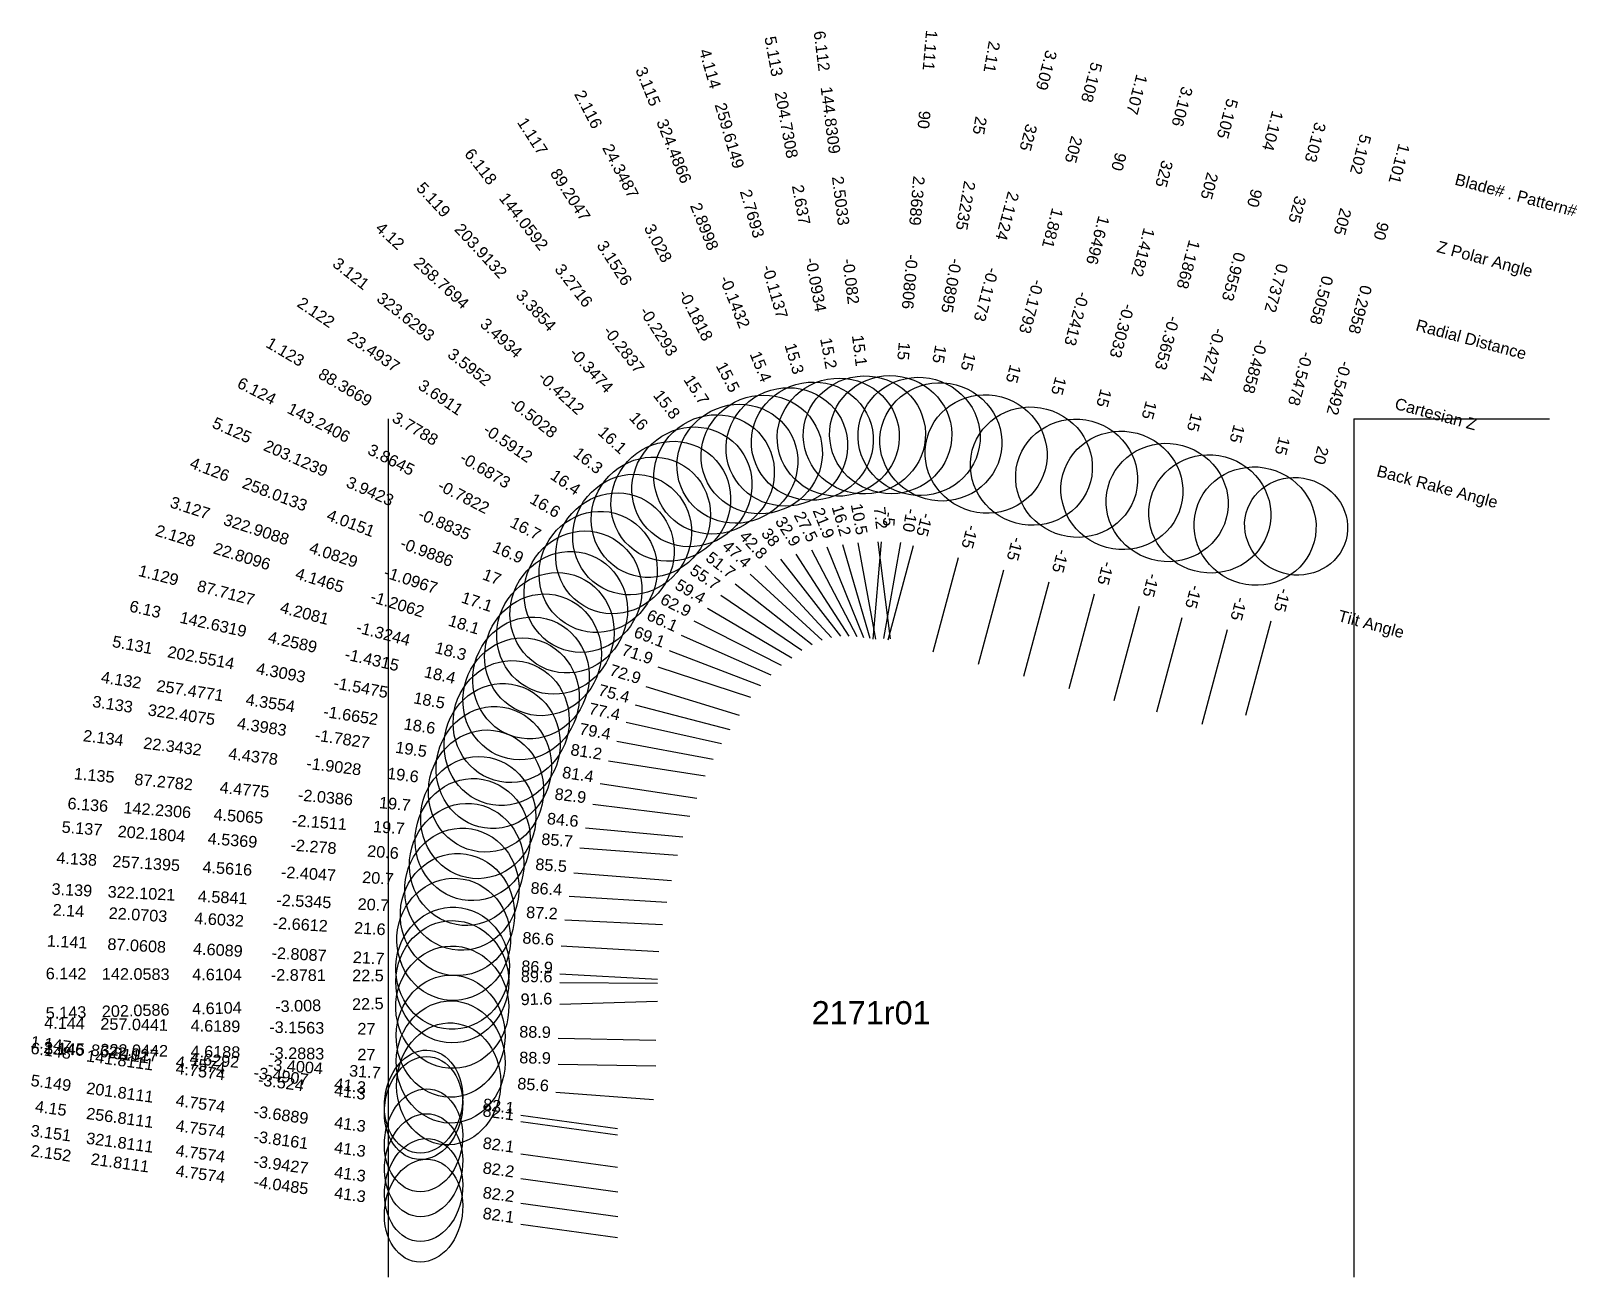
# Model space of a CAD drawing. Header units: inches. Extents: x -6.76 to 1.14, y -4.39 to 1.98.
import ezdxf
from ezdxf.enums import TextEntityAlignment as Align

# ---------------------------------------------------------------- set-up
doc = ezdxf.new("R2010")
doc.units = ezdxf.units.IN
doc.header["$MEASUREMENT"] = 0
for name, color, linetype, true_color in [('Blade_1', 30, 'Continuous', 0xff7f00), ('Blade_2', 7, 'Continuous', 0xcccc00), ('Blade_3', 7, 'Continuous', 0x00cc00), ('Blade_4', 7, 'Continuous', 0x00cccc), ('Blade_5', 7, 'Continuous', 0x0066cc), ('Blade_6', 190, 'Continuous', 0x7f00ff)]:
    doc.layers.add(name, color=color, linetype=linetype, true_color=true_color)
doc.styles.get("Standard").update_dxf_attribs({"font": 'arial.ttf'})

msp = doc.modelspace()

# ---------------------------------------------------------------- linework, layer by layer
for p, q in [((-4.9375, 0), (-4.9375, -4.3881)), ((0, 0), (1, 0)), ((0, 0), (0, -4.3881))]:
    msp.add_line(p, q)
at = {"layer": 'Blade_1'}
for p, q in [((-2.4168, -0.6285), (-2.4604, -1.1266)), ((-2.854, -0.6912), (-2.5826, -1.1111)), ((-1.792, -0.7726), (-1.9214, -1.2555)), ((-3.3053, -0.9672), (-2.8749, -1.2216)), ((-1.0977, -0.9587), (-1.2271, -1.4416)), ((-0.4257, -1.0341), (-0.5551, -1.5171)), ((-3.6758, -1.4627), (-3.1918, -1.5884)), ((-3.93, -2.0906), (-3.4322, -2.1378)), ((-4.0597, -2.8381), (-3.5604, -2.8648)), ((-4.2602, -3.5596), (-3.7649, -3.6282))]:
    msp.add_line(p, q, dxfattribs=at)
for centre, major_axis, ratio in [((-2.3689, -0.0806), (0.3113, -0.0272), 0.965926), ((-3.1526, -0.2293), (0.2624, 0.1696), 0.962886), ((-1.6496, -0.2413), (0.3019, -0.0809), 0.965926), ((-0.9553, -0.4274), (0.3019, -0.0809), 0.965926), ((-0.2958, -0.5492), (0.2555, -0.0685), 0.939693), ((-3.7788, -0.6873), (0.159, 0.269), 0.958446), ((-4.2081, -1.3244), (0.0786, 0.3025), 0.949653), ((-4.4775, -2.0386), (0.0295, 0.3111), 0.941683), ((-4.6089, -2.8087), (0.0167, 0.3121), 0.92945), ((-4.7574, -3.4907), (0.0363, 0.262), 0.751466)]:
    msp.add_ellipse(centre, major_axis=major_axis, ratio=ratio, dxfattribs=at)
at = {"layer": 'Blade_2'}
for p, q in [((-2.319, -0.6311), (-2.4058, -1.1235)), ((-2.7738, -0.6695), (-2.5426, -1.1129)), ((-3.2365, -0.9008), (-2.8232, -1.1822)), ((-3.6208, -1.3678), (-3.1428, -1.5146)), ((-3.892, -1.9703), (-3.3958, -2.0317)), ((-4.0542, -2.694), (-3.5551, -2.7238)), ((-4.0808, -3.4423), (-3.5823, -3.4804)), ((-4.2602, -4.1174), (-3.7649, -4.186))]:
    msp.add_line(p, q, dxfattribs=at)
for centre, major_axis, ratio in [((-2.2235, -0.0895), (0.3078, -0.0543), 0.965926), ((-3.028, -0.1818), (0.2771, 0.1445), 0.963535), ((-3.6911, -0.5912), (0.1759, 0.2583), 0.959186), ((-4.1465, -1.2062), (0.0918, 0.2987), 0.950307), ((-4.4378, -1.9028), (0.0384, 0.3101), 0.942159), ((-4.6032, -2.6612), (0.0186, 0.3119), 0.929521), ((-4.6292, -3.4004), (0.0238, 0.3116), 0.851073), ((-4.7574, -4.0485), (0.0363, 0.262), 0.751466)]:
    msp.add_ellipse(centre, major_axis=major_axis, ratio=ratio, dxfattribs=at)
at = {"layer": 'Blade_3'}
for p, q in [((-2.6946, -0.6535), (-2.5081, -1.1174)), ((-2.2548, -0.6486), (-2.3842, -1.1315)), ((-3.1633, -0.8433), (-2.7706, -1.1529)), ((-1.5606, -0.8346), (-1.69, -1.3175)), ((-0.8796, -1.0171), (-1.009, -1.5)), ((-3.5602, -1.2677), (-3.0849, -1.4231)), ((-3.8545, -1.8647), (-3.3601, -1.9393)), ((-4.0348, -2.5614), (-3.5354, -2.5859)), ((-4.0689, -3.2986), (-3.569, -3.308)), ((-4.2601, -4.0109), (-3.7647, -4.0789))]:
    msp.add_line(p, q, dxfattribs=at)
for centre, major_axis, ratio in [((-2.8998, -0.1432), (0.2899, 0.1166), 0.964121), ((-2.1124, -0.1173), (0.3019, -0.0809), 0.965926), ((-1.4182, -0.3033), (0.3019, -0.0809), 0.965926), ((-3.5952, -0.5028), (0.1935, 0.2454), 0.959952), ((-0.7372, -0.4858), (0.3019, -0.0809), 0.965926), ((-4.0829, -1.0967), (0.0971, 0.297), 0.955577), ((-4.3983, -1.7827), (0.0466, 0.309), 0.942624), ((-4.5841, -2.5345), (0.0153, 0.3121), 0.935207), ((-4.6188, -3.2883), (0.0059, 0.3124), 0.890786), ((-4.7574, -3.9427), (0.0359, 0.262), 0.751333)]:
    msp.add_ellipse(centre, major_axis=major_axis, ratio=ratio, dxfattribs=at)
at = {"layer": 'Blade_4'}
for p, q in [((-2.6157, -0.6418), (-2.4761, -1.1219)), ((-3.0882, -0.7931), (-2.7199, -1.1313)), ((-3.5011, -1.1844), (-3.0339, -1.3624)), ((-3.8118, -1.7491), (-3.3177, -1.8253)), ((-4.0127, -2.4396), (-3.5137, -2.4713)), ((-4.069, -3.1666), (-3.5691, -3.176)), ((-4.2601, -3.8843), (-3.7647, -3.9523))]:
    msp.add_line(p, q, dxfattribs=at)
for centre, major_axis, ratio in [((-2.7693, -0.1137), (0.3001, 0.0873), 0.964633), ((-3.4934, -0.4212), (0.2113, 0.2302), 0.960715), ((-4.0151, -0.9886), (0.1112, 0.292), 0.956257), ((-4.3554, -1.6652), (0.0476, 0.3088), 0.948009), ((-4.5616, -2.4047), (0.0198, 0.3119), 0.935487), ((-4.6189, -3.1563), (0.0059, 0.3124), 0.890785), ((-4.7574, -3.8161), (0.0359, 0.262), 0.751333)]:
    msp.add_ellipse(centre, major_axis=major_axis, ratio=ratio, dxfattribs=at)
at = {"layer": 'Blade_5'}
for p, q in [((-2.5371, -0.6342), (-2.4462, -1.1259)), ((-2.0234, -0.7106), (-2.1528, -1.1935)), ((-3.0115, -0.7507), (-2.6715, -1.1174)), ((-1.3292, -0.8966), (-1.4586, -1.3795)), ((-3.4394, -1.1061), (-2.9821, -1.3084)), ((-0.6482, -1.0791), (-0.7776, -1.562)), ((-3.7687, -1.6486), (-3.2772, -1.7405)), ((-3.9886, -2.3211), (-3.4901, -2.3603)), ((-4.0606, -2.9922), (-3.5608, -2.9778)), ((-4.2602, -3.7578), (-3.7649, -3.8264))]:
    msp.add_line(p, q, dxfattribs=at)
for centre, major_axis, ratio in [((-2.637, -0.0934), (0.3073, 0.0568), 0.965065), ((-1.881, -0.1793), (0.3019, -0.0809), 0.965926), ((-3.3854, -0.3474), (0.2292, 0.2125), 0.961466), ((-1.1868, -0.3653), (0.3019, -0.0809), 0.965926), ((-0.5058, -0.5478), (0.3019, -0.0809), 0.965926), ((-3.9423, -0.8835), (0.1265, 0.2858), 0.956961), ((-4.3093, -1.5475), (0.0574, 0.3072), 0.948536), ((-4.5369, -2.278), (0.0245, 0.3115), 0.935793), ((-4.6104, -3.008), (-0.009, 0.3124), 0.923704), ((-4.7574, -3.6889), (0.0363, 0.262), 0.751466)]:
    msp.add_ellipse(centre, major_axis=major_axis, ratio=ratio, dxfattribs=at)
at = {"layer": 'Blade_6'}
for p, q in [((-2.4346, -0.6277), (-2.372, -1.1238)), ((-2.9329, -0.7171), (-2.625, -1.111)), ((-3.3748, -1.0325), (-2.9295, -1.26)), ((-3.7221, -1.5512), (-3.2341, -1.66)), ((-3.9581, -2.1925), (-3.4595, -2.2301)), ((-4.0604, -2.8815), (-3.5604, -2.8845)), ((-4.2602, -3.5929), (-3.7649, -3.6615))]:
    msp.add_line(p, q, dxfattribs=at)
for centre, major_axis, ratio in [((-2.5033, -0.082), (0.31, 0.0391), 0.965413), ((-3.2716, -0.2837), (0.2462, 0.1924), 0.962195), ((-3.8645, -0.7822), (0.1422, 0.2783), 0.957684), ((-4.2589, -1.4315), (0.068, 0.305), 0.949097), ((-4.5065, -2.1511), (0.0235, 0.3116), 0.941332), ((-4.6104, -2.8781), (0.0019, 0.3125), 0.923704), ((-4.7574, -3.524), (0.0363, 0.262), 0.751466)]:
    msp.add_ellipse(centre, major_axis=major_axis, ratio=ratio, dxfattribs=at)

# ---------------------------------------------------------------- texts
for s, height, p in [('Blade# . Pattern#', 0.059375, (0.5188, 1.2275)), ('Z Polar Angle', 0.059375, (0.4266, 0.8834)), ('Radial Distance', 0.059375, (0.319, 0.4819)), ('Cartesian Z', 0.059375, (0.2115, 0.0805)), ('Back Rake Angle', 0.059375, (0.1192, -0.2636)), ('Tilt Angle', 0.05937, (-0.0791, -1.004))]:
    msp.add_text(s, height=height, rotation=345).set_placement(p, align=Align.MIDDLE_LEFT)
msp.add_text('2171r01', height=0.11875).set_placement((-2.4688, -3.0364), align=Align.MIDDLE_CENTER)
at = {"layer": 'Blade_1'}
for s, rotation, p in [('1.111', 265, (-2.1968, 1.8869)), ('1.107', 255, (-1.1384, 1.6664)), ('1.117', 302.87916, (-4.2248, 1.4293)), ('90', 265, (-2.2278, 1.532)), ('1.104', 255, (-0.4441, 1.4803)), ('90', 255, (-1.2306, 1.3223)), ('1.101', 255, (0.2029, 1.3121)), ('89.2047', 302.87916, (-4.0314, 1.1302)), ('2.3689', 265, (-2.264, 1.1179)), ('90', 255, (-0.5363, 1.1362)), ('1.6496', 255, (-1.3382, 0.9208)), ('90', 255, (0.1107, 0.968)), ('3.1526', 302.87916, (-3.8057, 0.7811)), ('-0.0806', 265, (-2.3003, 0.7039)), ('0.9553', 255, (-0.6439, 0.7347)), ('-0.2413', 255, (-1.4458, 0.5194)), ('0.2958', 255, (0.0032, 0.5666)), ('-0.2293', 302.87916, (-3.5801, 0.4321)), ('1.123', 329.41089, (-5.479, 0.3177)), ('-0.4274', 255, (-0.7515, 0.3333)), ('15', 265, (-2.3313, 0.349)), ('88.3669', 329.41089, (-5.1723, 0.1364)), ('-0.5492', 255, (-0.1044, 0.1651)), ('15.7', 302.87916, (-3.3867, 0.1329)), ('15', 255, (-1.538, 0.1753)), ('3.7788', 329.41089, (-4.8145, -0.0751)), ('15', 255, (-0.8437, -0.0108)), ('20', 255, (-0.1966, -0.179)), ('-0.6873', 329.41089, (-4.4567, -0.2866)), ('16.6', 329.41089, (-4.15, -0.4678)), ('32.9', 302.87916, (-2.9185, -0.5915)), ('-5', 265, (-2.4065, -0.5102)), ('-15', 255, (-1.7612, -0.6579)), ('1.129', 345.44008, (-6.1197, -0.8279)), ('87.7127', 345.44008, (-5.7749, -0.9175)), ('59.4', 329.41089, (-3.4076, -0.9068)), ('-15', 255, (-1.0669, -0.844)), ('4.2081', 345.44008, (-5.3726, -1.0219)), ('-15', 255, (-0.395, -0.9194)), ('-1.3244', 345.44008, (-4.9703, -1.1264)), ('18.3', 345.44008, (-4.6255, -1.216)), ('75.4', 345.44008, (-3.7907, -1.4328)), ('1.135', 354.57652, (-6.4437, -1.8519)), ('87.2782', 354.57652, (-6.089, -1.8856)), ('4.4775', 354.57652, (-5.6753, -1.9249)), ('-2.0386', 354.57652, (-5.2615, -1.9642)), ('19.7', 354.57652, (-4.9068, -1.9978)), ('84.6', 354.57652, (-4.0482, -2.0794)), ('1.141', 356.93904, (-6.5811, -2.7032)), ('87.0608', 356.93904, (-6.2254, -2.7223)), ('4.6089', 356.93904, (-5.8103, -2.7445)), ('-2.8087', 356.93904, (-5.3953, -2.7667)), ('21.7', 356.93904, (-5.0395, -2.7857)), ('86.9', 356.93904, (-4.1783, -2.8317)), ('1.147', 352.1148, (-6.6662, -3.2263)), ('86.8111', 352.1148, (-6.3133, -3.2752)), ('4.7574', 352.1148, (-5.9016, -3.3322)), ('-3.4907', 352.1148, (-5.4899, -3.3893)), ('41.3', 352.1148, (-5.137, -3.4381)), ('82.1', 352.1148, (-4.3778, -3.5433))]:
    msp.add_text(s, height=0.05937, rotation=rotation, dxfattribs=at).set_placement(p, align=Align.CENTER)
at = {"layer": 'Blade_2'}
for s, rotation, p in [('2.11', 260, (-1.8806, 1.8555)), ('2.116', 297.53437, (-3.941, 1.5695)), ('25', 260, (-1.9424, 1.5047)), ('24.3487', 297.53437, (-3.7763, 1.2536)), ('2.2235', 260, (-2.0146, 1.0953)), ('3.028', 297.53437, (-3.5842, 0.8851)), ('-0.0895', 260, (-2.0868, 0.686)), ('-0.1818', 297.53437, (-3.3921, 0.5165)), ('2.122', 325.74648, (-5.3236, 0.5204)), ('23.4937', 325.74648, (-5.0291, 0.3199)), ('15', 260, (-2.1486, 0.3352)), ('15.5', 297.53437, (-3.2274, 0.2006)), ('3.6911', 325.74648, (-4.6856, 0.086)), ('-0.5912', 325.74648, (-4.342, -0.148)), ('16.4', 325.74648, (-4.0476, -0.3485)), ('27.5', 297.53437, (-2.8287, -0.5642)), ('-10', 260, (-2.2984, -0.5142)), ('2.128', 342.91859, (-6.0344, -0.6261)), ('22.8096', 342.91859, (-5.6939, -0.7307)), ('4.1465', 342.91859, (-5.2966, -0.8528)), ('55.7', 325.74648, (-3.3347, -0.8339)), ('-1.2062', 342.91859, (-4.8993, -0.9749)), ('18.1', 342.91859, (-4.5587, -1.0795)), ('72.9', 342.91859, (-3.7343, -1.3329)), ('2.134', 352.9493, (-6.3979, -1.6604)), ('22.3432', 352.9493, (-6.0443, -1.7041)), ('4.4378', 352.9493, (-5.6318, -1.7551)), ('-1.9028', 352.9493, (-5.2194, -1.8061)), ('19.6', 352.9493, (-4.8658, -1.8499)), ('82.9', 352.9493, (-4.0098, -1.9557)), ('2.14', 356.58256, (-6.5747, -2.5435)), ('22.0703', 356.58256, (-6.2191, -2.5647)), ('4.6032', 356.58256, (-5.8042, -2.5895)), ('-2.6612', 356.58256, (-5.3893, -2.6143)), ('21.6', 356.58256, (-5.0337, -2.6355)), ('86.6', 356.58256, (-4.1727, -2.6869)), ('2.146', 355.63341, (-6.5985, -3.25)), ('22.027', 355.63341, (-6.2433, -3.2772)), ('4.6292', 355.63341, (-5.8288, -3.3088)), ('-3.4004', 355.63341, (-5.4144, -3.3405)), ('31.7', 355.63341, (-5.0592, -3.3676)), ('85.6', 355.63341, (-4.1992, -3.4332)), ('2.152', 352.11484, (-6.6662, -3.7842)), ('21.8111', 352.11484, (-6.3133, -3.833)), ('4.7574', 352.11484, (-5.9016, -3.89)), ('-4.0485', 352.11484, (-5.4899, -3.9471)), ('41.3', 352.11484, (-5.137, -3.9959)), ('82.1', 352.11484, (-4.3778, -4.1011))]:
    msp.add_text(s, height=0.05937, rotation=rotation, dxfattribs=at).set_placement(p, align=Align.CENTER)
at = {"layer": 'Blade_3'}
for s, rotation, p in [('3.109', 255, (-1.6012, 1.7904)), ('3.115', 291.90691, (-3.6367, 1.6892)), ('3.106', 255, (-0.907, 1.6044)), ('324.4866', 291.90691, (-3.5038, 1.3587)), ('325', 255, (-1.6934, 1.4463)), ('3.103', 255, (-0.226, 1.4219)), ('325', 255, (-0.9992, 1.2603)), ('2.1124', 255, (-1.801, 1.0448)), ('325', 255, (-0.3182, 1.0778)), ('2.8998', 291.90691, (-3.3487, 0.973)), ('1.4182', 255, (-1.1068, 0.8588)), ('3.121', 321.74972, (-5.1462, 0.7199)), ('0.7372', 255, (-0.4258, 0.6763)), ('-0.1432', 291.90691, (-3.1936, 0.5874)), ('-0.1173', 255, (-1.9086, 0.6434)), ('323.6293', 321.74972, (-4.8664, 0.4994)), ('-0.3033', 255, (-1.2144, 0.4574)), ('-0.4858', 255, (-0.5334, 0.2749)), ('3.5952', 321.74972, (-4.54, 0.2421)), ('15.4', 291.90691, (-3.0607, 0.2569)), ('15', 255, (-2.0008, 0.2993)), ('-0.5028', 321.74972, (-4.2136, -0.0153)), ('15', 255, (-1.3066, 0.1133)), ('15', 255, (-0.6256, -0.0692)), ('16.3', 321.74972, (-3.9339, -0.2358)), ('3.127', 341.89019, (-5.9601, -0.4828)), ('21.9', 291.90691, (-2.7389, -0.5433)), ('322.9088', 341.89019, (-5.6215, -0.5935)), ('-15', 255, (-2.224, -0.5339)), ('4.0829', 341.89019, (-5.2264, -0.7227)), ('51.7', 321.74972, (-3.2565, -0.7698)), ('-15', 255, (-1.5298, -0.7199)), ('-1.0967', 341.89019, (-4.8314, -0.8519)), ('-15', 255, (-0.8488, -0.9024)), ('17.1', 341.89019, (-4.4928, -0.9627)), ('71.9', 341.89019, (-3.673, -1.2308)), ('3.133', 351.42105, (-6.3512, -1.4881)), ('322.4075', 351.42105, (-5.999, -1.5412)), ('4.3983', 351.42105, (-5.588, -1.6032)), ('-1.7827', 351.42105, (-5.177, -1.6652)), ('19.5', 351.42105, (-4.8247, -1.7184)), ('81.4', 351.42105, (-3.9719, -1.847)), ('3.139', 357.19247, (-6.5567, -2.4378)), ('322.1021', 357.19247, (-6.2009, -2.4552)), ('4.5841', 357.19247, (-5.7858, -2.4756)), ('-2.5345', 357.19247, (-5.3707, -2.4959)), ('20.7', 357.19247, (-5.0148, -2.5134)), ('87.2', 357.19247, (-4.1534, -2.5556)), ('3.145', 358.92434, (-6.5935, -3.2512)), ('322.0442', 358.92434, (-6.2373, -3.2579)), ('4.6188', 358.92434, (-5.8217, -3.2657)), ('-3.2883', 358.92434, (-5.4062, -3.2735)), ('27', 358.92434, (-5.05, -3.2802)), ('88.9', 358.92434, (-4.1876, -3.2964)), ('3.151', 352.19039, (-6.6665, -3.6809)), ('321.8111', 352.19039, (-6.3136, -3.7293)), ('4.7574', 352.19039, (-5.9018, -3.7858)), ('-3.9427', 352.19039, (-5.4901, -3.8422)), ('41.3', 352.19039, (-5.1371, -3.8906)), ('82.2', 352.19039, (-4.3777, -3.9948))]:
    msp.add_text(s, height=0.05937, rotation=rotation, dxfattribs=at).set_placement(p, align=Align.CENTER)
at = {"layer": 'Blade_4'}
for s, rotation, p in [('4.114', 286.21513, (-3.3208, 1.7827)), ('259.6149', 286.21513, (-3.2213, 1.4407)), ('2.7693', 286.21513, (-3.1053, 1.0416)), ('4.12', 317.44791, (-4.9483, 0.9144)), ('258.7694', 317.44791, (-4.6859, 0.6735)), ('-0.1137', 286.21513, (-2.9892, 0.6425)), ('3.4934', 317.44791, (-4.3797, 0.3924)), ('15.3', 286.21513, (-2.8897, 0.3004)), ('-0.4212', 317.44791, (-4.0735, 0.1114)), ('16.1', 317.44791, (-3.8111, -0.1296)), ('4.126', 339.14664, (-5.8607, -0.2855)), ('258.0133', 339.14664, (-5.5278, -0.4124)), ('4.0151', 339.14664, (-5.1394, -0.5603)), ('16.2', 286.21513, (-2.6489, -0.5278)), ('-0.9886', 339.14664, (-4.751, -0.7083)), ('47.4', 317.44791, (-3.1757, -0.7128)), ('17', 339.14664, (-4.4181, -0.8351)), ('69.1', 339.14664, (-3.6121, -1.1421)), ('4.132', 351.23077, (-6.3073, -1.3641)), ('257.4771', 351.23077, (-5.9552, -1.4184)), ('4.3554', 351.23077, (-5.5445, -1.4818)), ('-1.6652', 351.23077, (-5.1337, -1.5451)), ('18.6', 351.23077, (-4.7816, -1.5995)), ('81.2', 351.23077, (-3.9292, -1.731)), ('4.138', 356.36156, (-6.5326, -2.2794)), ('257.1395', 356.36156, (-6.1771, -2.302)), ('4.5616', 356.36156, (-5.7623, -2.3284)), ('-2.4047', 356.36156, (-5.3475, -2.3547)), ('20.7', 356.36156, (-4.992, -2.3773)), ('86.4', 356.36156, (-4.1312, -2.4321)), ('4.144', 358.92516, (-6.5936, -3.1193)), ('257.0441', 358.92516, (-6.2374, -3.1259)), ('4.6189', 358.92516, (-5.8218, -3.1337)), ('-3.1563', 358.92516, (-5.4063, -3.1415)), ('27', 358.92516, (-5.0501, -3.1482)), ('88.9', 358.92516, (-4.1877, -3.1644)), ('4.15', 352.19039, (-6.6665, -3.5543)), ('256.8111', 352.19039, (-6.3136, -3.6027)), ('4.7574', 352.19039, (-5.9018, -3.6592)), ('-3.8161', 352.19039, (-5.4901, -3.7156)), ('41.3', 352.19039, (-5.1371, -3.764)), ('82.2', 352.19039, (-4.3777, -3.8682))]:
    msp.add_text(s, height=0.05937, rotation=rotation, dxfattribs=at).set_placement(p, align=Align.CENTER)
at = {"layer": 'Blade_5'}
for s, rotation, p in [('5.113', 280.47011, (-2.9959, 1.8487)), ('5.108', 255, (-1.3698, 1.7284)), ('204.7308', 280.47011, (-2.9312, 1.4984)), ('5.105', 255, (-0.6756, 1.5424)), ('205', 255, (-1.462, 1.3843)), ('5.102', 255, (0.0054, 1.3599)), ('5.119', 312.83491, (-4.7282, 1.1009)), ('2.637', 280.47011, (-2.8556, 1.0897)), ('205', 255, (-0.7678, 1.1983)), ('1.881', 255, (-1.5696, 0.9828)), ('205', 255, (-0.0868, 1.0158)), ('203.9132', 312.83491, (-4.486, 0.8397)), ('1.1868', 255, (-0.8754, 0.7968)), ('-0.0934', 280.47011, (-2.7801, 0.681)), ('0.5058', 255, (-0.1944, 0.6143)), ('3.3854', 312.83491, (-4.2034, 0.5349)), ('-0.1793', 255, (-1.6772, 0.5814)), ('-0.3653', 255, (-0.983, 0.3954)), ('15.2', 280.47011, (-2.7154, 0.3307)), ('-0.3474', 312.83491, (-3.9208, 0.2301)), ('-0.5478', 255, (-0.302, 0.2129)), ('15', 255, (-1.7694, 0.2373)), ('15', 255, (-1.0752, 0.0513)), ('5.125', 336.12804, (-5.7484, -0.0842)), ('16', 312.83491, (-3.6786, -0.0312)), ('203.1239', 336.12804, (-5.4226, -0.2284)), ('15', 255, (-0.3942, -0.1312)), ('3.9423', 336.12804, (-5.0425, -0.3966)), ('-0.8835', 336.12804, (-4.6624, -0.5648)), ('10.5', 280.47011, (-2.5586, -0.5175)), ('-15', 255, (-1.9926, -0.5959)), ('16.9', 336.12804, (-4.3367, -0.709)), ('42.8', 312.83491, (-3.0922, -0.6636)), ('-15', 255, (-1.2984, -0.7819)), ('-15', 255, (-0.6174, -0.9644)), ('66.1', 336.12804, (-3.548, -1.058)), ('5.131', 349.40672, (-6.2507, -1.1844)), ('202.5514', 349.40672, (-5.9005, -1.2499)), ('4.3093', 349.40672, (-5.4919, -1.3263)), ('-1.5475', 349.40672, (-5.0834, -1.4027)), ('18.5', 349.40672, (-4.7332, -1.4682)), ('79.4', 349.40672, (-3.8854, -1.6268)), ('5.137', 355.50656, (-6.5058, -2.1233)), ('202.1804', 355.50656, (-6.1507, -2.1512)), ('4.5369', 355.50656, (-5.7363, -2.1837)), ('-2.278', 355.50656, (-5.322, -2.2163)), ('20.6', 355.50656, (-4.9668, -2.2442)), ('85.5', 355.50656, (-4.107, -2.3118)), ('5.143', 1.64981, (-6.5846, -3.0649)), ('202.0586', 1.64981, (-6.2285, -3.0546)), ('4.6104', 1.64981, (-5.813, -3.0426)), ('-3.008', 1.64981, (-5.3976, -3.0307)), ('22.5', 1.64981, (-5.0415, -3.0204)), ('91.6', 1.64981, (-4.1793, -2.9956)), ('5.149', 352.1148, (-6.6662, -3.4245)), ('201.8111', 352.1148, (-6.3133, -3.4734)), ('4.7574', 352.1148, (-5.9016, -3.5304)), ('-3.6889', 352.1148, (-5.4899, -3.5875)), ('41.3', 352.1148, (-5.137, -3.6363)), ('82.1', 352.1148, (-4.3778, -3.7415))]:
    msp.add_text(s, height=0.05937, rotation=rotation, dxfattribs=at).set_placement(p, align=Align.CENTER)
at = {"layer": 'Blade_6'}
for s, rotation, p in [('6.112', 277.18134, (-2.7502, 1.8775)), ('144.8309', 277.18134, (-2.7057, 1.5241)), ('6.118', 308.00844, (-4.4878, 1.2724)), ('2.5033', 277.18134, (-2.6537, 1.1117)), ('144.0592', 308.00844, (-4.2684, 0.9917)), ('3.2716', 308.00844, (-4.0125, 0.6643)), ('-0.082', 277.18134, (-2.6018, 0.6993)), ('-0.2837', 308.00844, (-3.7565, 0.3368)), ('15.1', 277.18134, (-2.5572, 0.3459)), ('6.124', 332.92935, (-5.6231, 0.1166)), ('15.8', 308.00844, (-3.5372, 0.0561)), ('143.2406', 332.92935, (-5.3059, -0.0455)), ('3.8645', 332.92935, (-4.9358, -0.2347)), ('-0.7822', 332.92935, (-4.5657, -0.4238)), ('7.2', 277.18134, (-2.4494, -0.5099)), ('16.7', 332.92935, (-4.2485, -0.5859)), ('38', 308.00844, (-3.0061, -0.6235)), ('6.13', 347.42971, (-6.1866, -1.0017)), ('62.9', 332.92935, (-3.4805, -0.9785)), ('142.6319', 347.42971, (-5.8389, -1.0792)), ('4.2589', 347.42971, (-5.4332, -1.1697)), ('-1.4315', 347.42971, (-5.0275, -1.2601)), ('18.4', 347.42971, (-4.6798, -1.3376)), ('77.4', 347.42971, (-3.838, -1.5254)), ('6.136', 355.68623, (-6.4759, -2.0025)), ('142.2306', 355.68623, (-6.1207, -2.0293)), ('4.5065', 355.68623, (-5.7062, -2.0606)), ('-2.1511', 355.68623, (-5.2918, -2.0919)), ('19.7', 355.68623, (-4.9365, -2.1187)), ('85.7', 355.68623, (-4.0765, -2.1835)), ('6.142', 359.64981, (-6.5854, -2.866)), ('142.0583', 359.64981, (-6.2291, -2.8682)), ('4.6104', 359.64981, (-5.8135, -2.8708)), ('-2.8781', 359.64981, (-5.3979, -2.8733)), ('22.5', 359.64981, (-5.0417, -2.8755)), ('89.6', 359.64981, (-4.1792, -2.8807)), ('6.148', 352.1148, (-6.6662, -3.2596)), ('141.8111', 352.1148, (-6.3133, -3.3085)), ('4.7574', 352.1148, (-5.9016, -3.3655)), ('-3.524', 352.1148, (-5.4899, -3.4226)), ('41.3', 352.1148, (-5.137, -3.4714)), ('82.1', 352.1148, (-4.3778, -3.5766))]:
    msp.add_text(s, height=0.05937, rotation=rotation, dxfattribs=at).set_placement(p, align=Align.CENTER)

doc.saveas('drawing.dxf')
